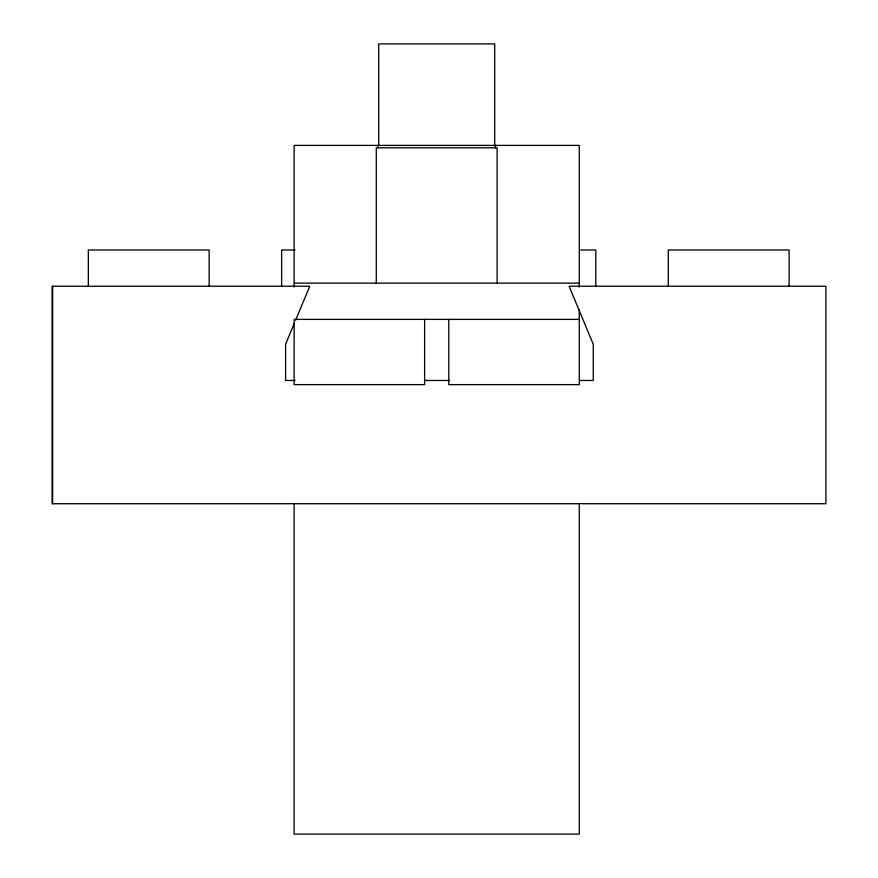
<?xml version="1.0" encoding="UTF-8"?>
<svg xmlns="http://www.w3.org/2000/svg" width="878" height="878" viewBox="0 0 878 878"><rect width="100%" height="100%" fill="white"/><g stroke="black" fill="none" stroke-linecap="round" stroke-linejoin="round"><path stroke-width="1.32" d="M294.536 322.797L285.602 344.231L285.602 380.47L295.173 380.47M295.579 320.272L309.769 286.228L52.076 286.228L52.076 503.72L825.924 503.72L825.924 286.228L569.098 286.228L593.265 344.231L593.265 380.47L579.59 380.47M295.227 249.989L281.64 249.989L281.64 286.228M579.469 249.989L595.789 249.989L595.789 286.228M294.13 283.133L579.282 283.133M579.282 319.383L294.13 319.383L294.13 384.63L424.623 384.63L424.623 319.383M425.073 380.47L449.69 380.47M789.113 286.228L789.113 249.989L668.29 249.989L668.29 286.228M579.282 287.161L579.282 145.397L294.13 145.397L294.13 287.161M579.282 309.989L579.282 384.63L448.79 384.63L448.79 319.383M579.282 503.851L579.282 834.1L294.13 834.1L294.13 503.851M497.113 283.133L497.113 147.811L376.289 147.811L376.289 283.133M495.291 145.397L495.291 147.811M494.698 145.397L494.698 43.9L378.703 43.9L378.703 145.397M378.111 145.397L378.111 147.811M209.151 286.228L209.151 249.989L88.327 249.989L88.327 286.228M52.647 286.228L52.647 503.72"/></g></svg>
